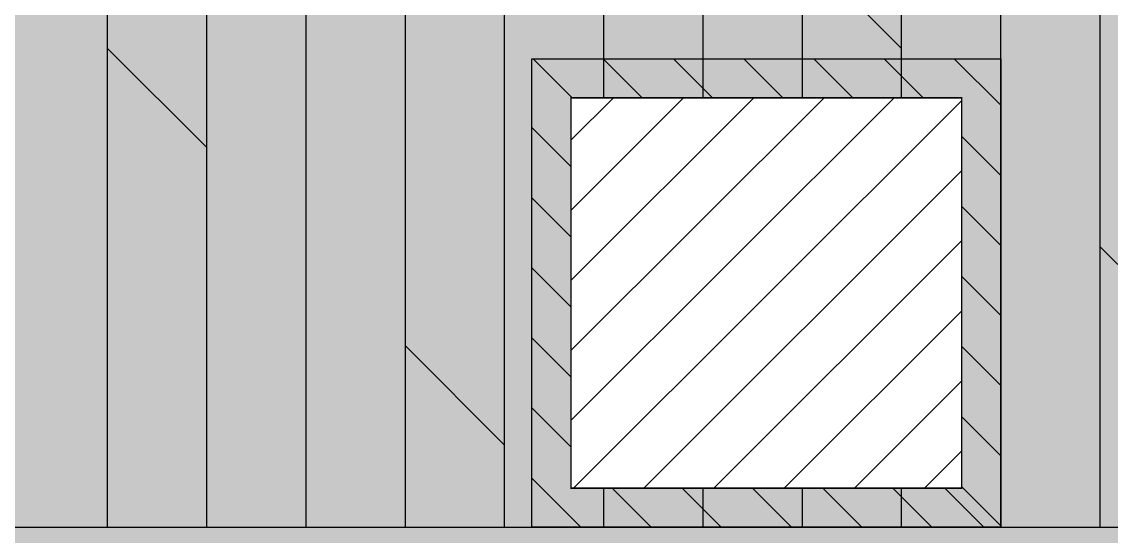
# Model space of a CAD drawing. Header units: millimetres. Extents: x -2842 to 18480, y -2414 to 14540.
# Drawn here: x 13824 to 14521, y -1236 to -906 of the extents above; entities that cross this region are included whole.
import ezdxf

# ---------------------------------------------------------------- set-up
doc = ezdxf.new("R2010")
doc.units = ezdxf.units.MM
doc.header["$LTSCALE"] = 150
doc.set_wipeout_variables(frame=1)
for name, color, linetype in [('ad-Elevation 10', 8, 'Continuous'), ('ad-MS Columns', 1, 'Continuous'), ('ad-RCC', 3, 'Continuous'), ('ad-RCC Hatch', 125, 'Continuous')]:
    doc.layers.add(name, color=color, linetype=linetype)
doc.layers.add('ad-Verandah', color=7, linetype='Continuous', true_color=0xa57c52)

# ---------------------------------------------------------------- blocks, each defined once
blk = doc.blocks.new('zw$6CCD')
at = {"transparency": 33554559}
h = blk.add_hatch(dxfattribs=at)
h.set_pattern_fill('GRASS', color=74, angle=90)
h.set_pattern_definition([(180, (12995, -15755), (-17.96051, -17.96051), [4.7625, -31.15852]), (135, (12995, -15755), (-17.96051, -17.96051), [4.7625, -20.6375]), (225, (12995, -15755), (17.96051, -17.96051), [4.7625, -20.6375])])
h.paths.add_polyline_path([(9625, -15760), (9625, -14850), (14550, -14850), (14550, -15760)])
h = blk.add_hatch(color=256, dxfattribs=at)
h.dxf.hatch_style = 1
h.set_gradient(color1=(153, 204, 0), color2=(63, 127, 0), tint=1, name='INVSPHERICAL')
h.paths.add_polyline_path([(9625, -15760), (9625, -14850), (14550, -14850), (14550, -15760)])
at = {"layer": 'ad-Verandah', "transparency": 33554534}
h = blk.add_hatch(color=256, dxfattribs=at)
h.dxf.hatch_style = 1
h.paths.add_polyline_path([(6195, -13620), (12120, -13620), (12120, -4745), (13640, -4745), (13640, -8875), (14550, -8875), (14550, -14850), (6195, -14850)])
at = {"layer": 'ad-Verandah', "transparency": 33554687}
h = blk.add_hatch(dxfattribs=at)
h.set_pattern_fill('DOLMIT', color=256, scale=10, angle=90)
h.set_pattern_definition([(90, (6195, -14830), (-63.5, 2e-14), []), (135, (6195, -14830), (-127, -127), [89.8026, -179.605])])
h.paths.add_polyline_path([(6195, -13620), (12120, -13620), (12120, -4745), (13640, -4745), (13640, -8875), (14550, -8875), (14550, -14850), (6195, -14850)])
at = {"layer": 'ad-Elevation 10'}
blk.add_lwpolyline([(9625, -15760), (9625, -14850), (14550, -14850), (14550, -15760)], close=True, dxfattribs=at)
at = {"layer": 'ad-Verandah', "lineweight": 9}
blk.add_lwpolyline([(6195, -13620), (12120, -13620), (12120, -4745), (13640, -4745), (13640, -8875), (14550, -8875), (14550, -14850), (6195, -14850)], close=True, dxfattribs=at)
blk = doc.blocks.new('zw$B0BD')
blk.add_wipeout([(0, 0), (250, 0), (250, -250), (0, -250)])
at = {"layer": 'ad-MS Columns'}
h = blk.add_hatch(dxfattribs=at)
h.set_pattern_fill('ANSI31', color=256, scale=10)
h.set_pattern_definition([(45, (4e-12, -250), (-22.4506, 22.4506), [])])
h.paths.add_polyline_path([(0, 0), (250, 0), (250, -250), (0, -250)])
at = {"layer": 'ad-MS Columns', "const_width": 1}
blk.add_lwpolyline([(0, 0), (250, 0), (250, -250), (0, -250)], close=True, dxfattribs=at)
blk = doc.blocks.new('A$Cc8f236af')
at = {"layer": 'ad-MS Columns'}
blk.add_blockref('zw$B0BD', (2055, -14575), dxfattribs=at)
blk = doc.blocks.new('A$C42b14ea2')
at = {"layer": 'ad-RCC Hatch', "transparency": 33554687}
h = blk.add_hatch(dxfattribs=at)
h.set_pattern_fill('ANSI31', color=256, scale=10)
h.set_pattern_definition([(45, (13250, 8645), (-22.45064, 22.45064), [])])
h.paths.add_polyline_path([(0, 0), (300, 0), (300, 300), (0, 300)])
at = {"layer": 'ad-RCC'}
blk.add_lwpolyline([(0, 0), (300, 0), (300, 300), (0, 300)], close=True, dxfattribs=at)
blk = doc.blocks.new('1625W_Columns')
at = {"layer": 'ad-RCC', "xscale": -1}
blk.add_blockref('A$C42b14ea2', (14450, -1230), dxfattribs=at)

msp = doc.modelspace()

# ---------------------------------------------------------------- block references
at = {"layer": 'ad-Verandah'}
msp.add_blockref('zw$6CCD', (0, 13620), dxfattribs=at)

# ---------------------------------------------------------------- next in the draw order: block references
msp.add_blockref('1625W_Columns', (0, 0))

# ---------------------------------------------------------------- next in the draw order: block references
at = {"layer": 'ad-MS Columns'}
msp.add_blockref('A$Cc8f236af', (12120, 13620), dxfattribs=at)

doc.saveas('drawing.dxf')
